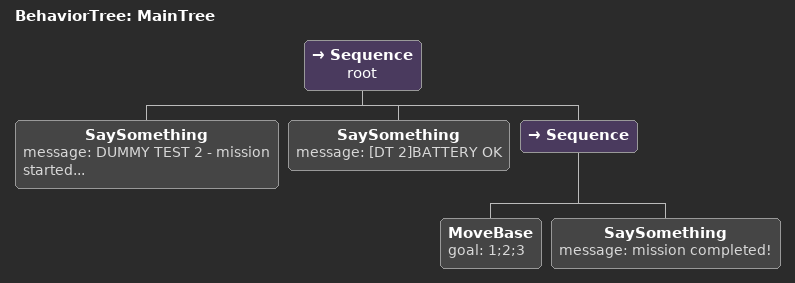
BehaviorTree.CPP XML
<root BTCPP_format="4" >

     <BehaviorTree ID="MainTree">
        <Sequence name="root">
            <SaySomething   message="DUMMY TEST 2 - mission started..." />
            <SaySomething   message="[DT 2]BATTERY OK" />
            <Sequence>
                <MoveBase       goal="1;2;3"/>
                <SaySomething   message="mission completed!" />
            </Sequence>
        </Sequence>
     </BehaviorTree>

 </root>
